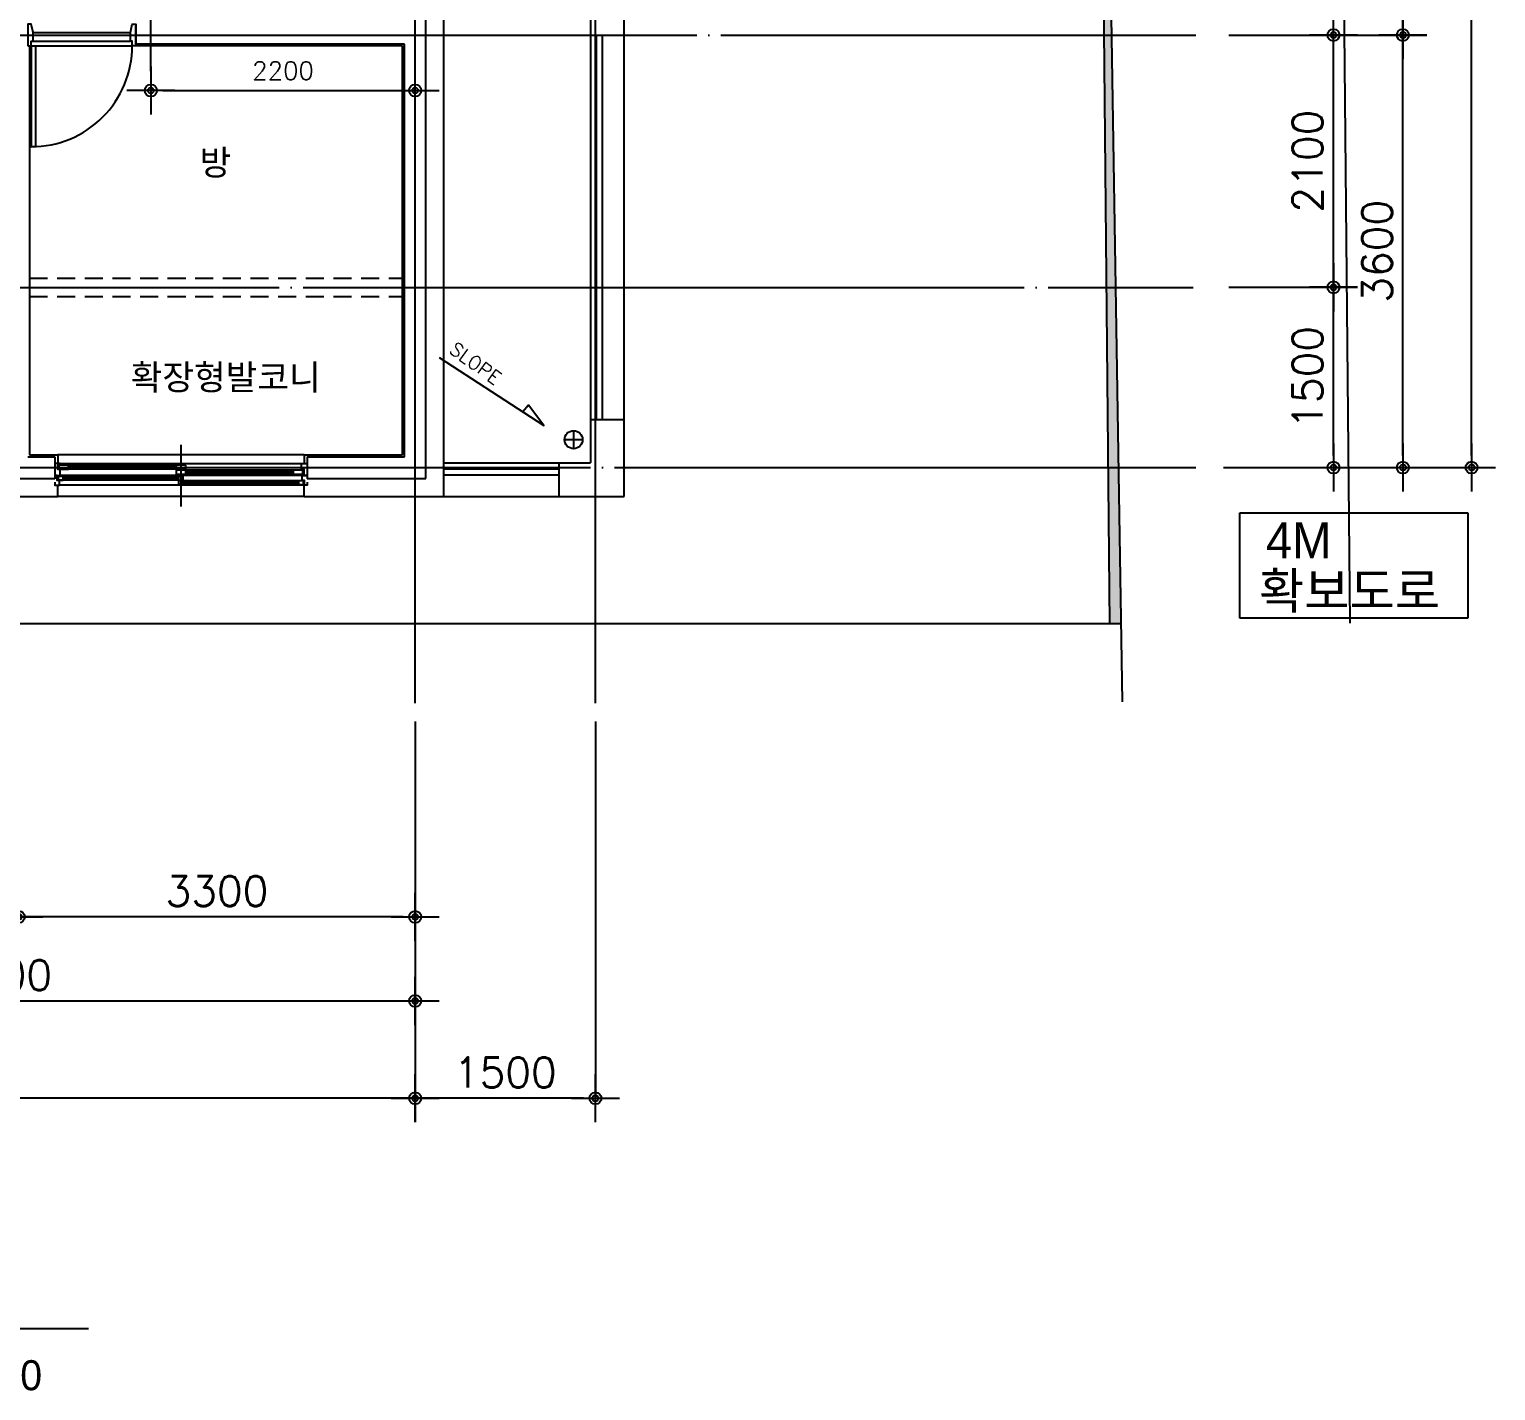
# Model space of a CAD drawing. Header units: millimetres. Extents: x 5537433 to 5830173, y -900794 to -778623.
# Drawn here: x 5679910 to 5692115, y -830838 to -819507 of the extents above; entities that cross this region are included whole.
import ezdxf
from ezdxf.enums import TextEntityAlignment as Align

# ---------------------------------------------------------------- set-up
doc = ezdxf.new("R2010")
doc.units = ezdxf.units.MM
doc.header["$LTSCALE"] = 100
doc.linetypes.add('CEN', pattern=[62, 60, -1, 0, -1])
doc.linetypes.add('HID', pattern=[2.3, 1.5, -0.8])
doc.layers.get('0').update_dxf_attribs({"linetype": 'CONTINUOUS'})
doc.layers.get('DEFPOINTS').update_dxf_attribs({"linetype": 'CONTINUOUS'})
for name, color, linetype in [('60', 60, 'CONTINUOUS'), ('9', 9, 'CONTINUOUS'), ('CEN', 1, 'CEN'), ('COL', 2, 'CONTINUOUS'), ('DIM', 7, 'CONTINUOUS'), ('ETC', 6, 'CONTINUOUS'), ('FIN', 9, 'CONTINUOUS'), ('HAT', 8, 'CONTINUOUS'), ('WID', 4, 'CONTINUOUS')]:
    doc.layers.add(name, color=color, linetype=linetype)
doc.styles.add('2', font='')
doc.styles.add('GHS', font='ROMANS.shx', dxfattribs={"bigfont": 'GHS.shx'})
doc.styles.add('HGTXT', font='romans.shx', dxfattribs={"bigfont": 'whgtxt.shx'})
doc.styles.get('2').set_extended_font_data('HYtbrB')
doc.dimstyles.get("Standard").update_dxf_attribs({"dimtxt": 0.18, "dimasz": 0.18, "dimexe": 0.18, "dimexo": 0.0625, "dimgap": 0.09, "dimtad": 0, "dimtih": 1, "dimtoh": 1, "dimdec": 4, "dimzin": 0, "dimdsep": 46, "dimtxsty": 'STANDARD', "dimcen": 0.09, "dimadec": 0, "dimazin": 0, "dimtfac": 1, "dimtdec": 4, "dimtofl": 0, "dimtmove": 0, "dimatfit": 3, "dimfxl": 1, "dimtolj": 1, "dimtzin": 0, "dimarcsym": 0})

# ---------------------------------------------------------------- blocks, each defined once
blk = doc.blocks.new('Z_DOT')
at = {"layer": 'DIM', "color": 7}
for p, q in [((0, -2), (0, 2)), ((-2, 0), (2, 0))]:
    blk.add_line(p, q, dxfattribs=at)
for radius in [0.5, 0.25]:
    blk.add_circle((0, 0), radius, dxfattribs=at)
blk = doc.blocks.new('*D87')
at = {"layer": 'DEFPOINTS', "color": 0, "linetype": 'Continuous', "transparency": 16777216}
for p in [(5689593, -819554), (5691343, -819554), (5689593, -823154)]:
    blk.add_point(p, dxfattribs=at)
at = {"layer": 'DIM', "color": 0, "linetype": 'Continuous', "lineweight": -2, "transparency": 16777216}
for p, q in [((5689893, -819554), (5691343, -819554)), ((5691343, -823054), (5691343, -819654)), ((5689893, -823154), (5691343, -823154))]:
    blk.add_line(p, q, dxfattribs=at)
at = {"layer": 'DIM', "color": 0, "linetype": 'Continuous', "lineweight": -2, "transparency": 16777216, "xscale": 100, "yscale": 100, "zscale": 100}
for p, rotation in [((5691343, -819554), 90), ((5691343, -823154), 270)]:
    blk.add_blockref('Z_DOT', p, dxfattribs=dict(at, rotation=rotation))
at = {"layer": 'DIM', "color": 60, "linetype": 'Continuous', "transparency": 16777216, "insert": (5691128, -821354), "char_height": 250, "attachment_point": 5, "rotation": 90, "style": 'GHS'}
blk.add_mtext('\\A1;3600', dxfattribs=at)
blk = doc.blocks.new('*D89')
at = {"layer": 'DEFPOINTS', "color": 0, "linetype": 'Continuous', "transparency": 16777216}
for p in [(5668222, -824967), (5683122, -824967), (5668222, -828404)]:
    blk.add_point(p, dxfattribs=at)
at = {"layer": 'DIM', "color": 0, "linetype": 'Continuous', "lineweight": -2, "transparency": 16777216}
for p, q in [((5668222, -825267), (5668222, -828404)), ((5683122, -825267), (5683122, -828404)), ((5683022, -828404), (5668322, -828404))]:
    blk.add_line(p, q, dxfattribs=at)
at = {"layer": 'DIM', "color": 0, "linetype": 'Continuous', "lineweight": -2, "transparency": 16777216, "xscale": 100, "yscale": 100, "zscale": 100, "rotation": 180}
blk.add_blockref('Z_DOT', (5668222, -828404), dxfattribs=at)
at = {"layer": 'DIM', "color": 0, "linetype": 'Continuous', "lineweight": -2, "transparency": 16777216, "xscale": 100, "yscale": 100, "zscale": 100}
blk.add_blockref('Z_DOT', (5683122, -828404), dxfattribs=at)
at = {"layer": 'DIM', "color": 60, "linetype": 'Continuous', "transparency": 16777216, "insert": (5675672, -828189), "char_height": 250, "attachment_point": 5, "style": 'GHS'}
blk.add_mtext('\\A1;14900', dxfattribs=at)
blk = doc.blocks.new('*D94')
at = {"layer": 'DEFPOINTS', "color": 0, "linetype": 'Continuous', "transparency": 16777216}
for p in [(5689550, -813554), (5691915, -813554), (5689550, -823154)]:
    blk.add_point(p, dxfattribs=at)
at = {"layer": 'DIM', "color": 0, "linetype": 'Continuous', "lineweight": -2, "transparency": 16777216}
for p, q in [((5689850, -813554), (5691915, -813554)), ((5691915, -823054), (5691915, -813654)), ((5689850, -823154), (5691915, -823154))]:
    blk.add_line(p, q, dxfattribs=at)
at = {"layer": 'DIM', "color": 0, "linetype": 'Continuous', "lineweight": -2, "transparency": 16777216, "xscale": 100, "yscale": 100, "zscale": 100}
for p, rotation in [((5691915, -813554), 90), ((5691915, -823154), 270)]:
    blk.add_blockref('Z_DOT', p, dxfattribs=dict(at, rotation=rotation))
at = {"layer": 'DIM', "color": 60, "linetype": 'Continuous', "transparency": 16777216, "insert": (5691700, -818354), "char_height": 250, "attachment_point": 5, "rotation": 90, "style": 'GHS'}
blk.add_mtext('\\A1;9600', dxfattribs=at)
blk = doc.blocks.new('*D96')
at = {"layer": 'DEFPOINTS', "color": 0, "linetype": 'Continuous', "transparency": 16777216}
for p in [(5676222, -825033), (5683122, -825033), (5683122, -827594)]:
    blk.add_point(p, dxfattribs=at)
at = {"layer": 'DIM', "color": 0, "linetype": 'Continuous', "lineweight": -2, "transparency": 16777216}
for p, q in [((5676222, -825333), (5676222, -827594)), ((5683122, -825333), (5683122, -827594)), ((5676322, -827594), (5683022, -827594))]:
    blk.add_line(p, q, dxfattribs=at)
at = {"layer": 'DIM', "color": 0, "linetype": 'Continuous', "lineweight": -2, "transparency": 16777216, "xscale": 100, "yscale": 100, "zscale": 100, "rotation": 180}
blk.add_blockref('Z_DOT', (5676222, -827594), dxfattribs=at)
at = {"layer": 'DIM', "color": 0, "linetype": 'Continuous', "lineweight": -2, "transparency": 16777216, "xscale": 100, "yscale": 100, "zscale": 100}
blk.add_blockref('Z_DOT', (5683122, -827594), dxfattribs=at)
at = {"layer": 'DIM', "color": 60, "linetype": 'Continuous', "transparency": 16777216, "insert": (5679672, -827379), "char_height": 250, "attachment_point": 5, "style": 'GHS'}
blk.add_mtext('\\A1;6900', dxfattribs=at)
blk = doc.blocks.new('*D97')
at = {"layer": 'DEFPOINTS', "color": 0, "linetype": 'Continuous', "transparency": 16777216}
for p in [(5676222, -824967), (5679822, -824967), (5676222, -826894)]:
    blk.add_point(p, dxfattribs=at)
at = {"layer": 'DIM', "color": 0, "linetype": 'Continuous', "lineweight": -2, "transparency": 16777216}
for p, q in [((5676222, -825267), (5676222, -826894)), ((5679822, -825267), (5679822, -826894)), ((5679722, -826894), (5676322, -826894))]:
    blk.add_line(p, q, dxfattribs=at)
at = {"layer": 'DIM', "color": 0, "linetype": 'Continuous', "lineweight": -2, "transparency": 16777216, "xscale": 100, "yscale": 100, "zscale": 100, "rotation": 180}
blk.add_blockref('Z_DOT', (5676222, -826894), dxfattribs=at)
at = {"layer": 'DIM', "color": 0, "linetype": 'Continuous', "lineweight": -2, "transparency": 16777216, "xscale": 100, "yscale": 100, "zscale": 100}
blk.add_blockref('Z_DOT', (5679822, -826894), dxfattribs=at)
at = {"layer": 'DIM', "color": 60, "linetype": 'Continuous', "transparency": 16777216, "insert": (5678022, -826679), "char_height": 250, "attachment_point": 5, "style": 'GHS'}
blk.add_mtext('\\A1;3600', dxfattribs=at)
blk = doc.blocks.new('*D98')
at = {"layer": 'DEFPOINTS', "color": 0, "linetype": 'Continuous', "transparency": 16777216}
for p in [(5679822, -824967), (5683122, -824967), (5679822, -826894)]:
    blk.add_point(p, dxfattribs=at)
at = {"layer": 'DIM', "color": 0, "linetype": 'Continuous', "lineweight": -2, "transparency": 16777216}
for p, q in [((5679822, -825267), (5679822, -826894)), ((5683122, -825267), (5683122, -826894)), ((5683022, -826894), (5679922, -826894))]:
    blk.add_line(p, q, dxfattribs=at)
at = {"layer": 'DIM', "color": 0, "linetype": 'Continuous', "lineweight": -2, "transparency": 16777216, "xscale": 100, "yscale": 100, "zscale": 100, "rotation": 180}
blk.add_blockref('Z_DOT', (5679822, -826894), dxfattribs=at)
at = {"layer": 'DIM', "color": 0, "linetype": 'Continuous', "lineweight": -2, "transparency": 16777216, "xscale": 100, "yscale": 100, "zscale": 100}
blk.add_blockref('Z_DOT', (5683122, -826894), dxfattribs=at)
at = {"layer": 'DIM', "color": 60, "linetype": 'Continuous', "transparency": 16777216, "insert": (5681472, -826679), "char_height": 250, "attachment_point": 5, "style": 'GHS'}
blk.add_mtext('\\A1;3300', dxfattribs=at)
blk = doc.blocks.new('*D104')
at = {"layer": 'DEFPOINTS', "color": 0, "linetype": 'Continuous', "transparency": 16777216}
for p in [(5683122, -824967), (5684622, -824967), (5683122, -828404)]:
    blk.add_point(p, dxfattribs=at)
at = {"layer": 'DIM', "color": 0, "linetype": 'Continuous', "lineweight": -2, "transparency": 16777216}
for p, q in [((5683122, -825267), (5683122, -828404)), ((5684622, -825267), (5684622, -828404)), ((5684522, -828404), (5683222, -828404))]:
    blk.add_line(p, q, dxfattribs=at)
at = {"layer": 'DIM', "color": 0, "linetype": 'Continuous', "lineweight": -2, "transparency": 16777216, "xscale": 100, "yscale": 100, "zscale": 100, "rotation": 180}
blk.add_blockref('Z_DOT', (5683122, -828404), dxfattribs=at)
at = {"layer": 'DIM', "color": 0, "linetype": 'Continuous', "lineweight": -2, "transparency": 16777216, "xscale": 100, "yscale": 100, "zscale": 100}
blk.add_blockref('Z_DOT', (5684622, -828404), dxfattribs=at)
at = {"layer": 'DIM', "color": 60, "linetype": 'Continuous', "transparency": 16777216, "insert": (5683872, -828189), "char_height": 250, "attachment_point": 5, "style": 'GHS'}
blk.add_mtext('\\A1;1500', dxfattribs=at)
blk = doc.blocks.new('*D107')
at = {"layer": 'DEFPOINTS', "color": 0, "linetype": 'Continuous', "transparency": 16777216}
for p in [(5689593, -818054), (5691343, -818054), (5689593, -819554)]:
    blk.add_point(p, dxfattribs=at)
at = {"layer": 'DIM', "color": 0, "linetype": 'Continuous', "lineweight": -2, "transparency": 16777216}
for p, q in [((5689893, -818054), (5691343, -818054)), ((5691343, -819454), (5691343, -818154)), ((5689893, -819554), (5691343, -819554))]:
    blk.add_line(p, q, dxfattribs=at)
at = {"layer": 'DIM', "color": 0, "linetype": 'Continuous', "lineweight": -2, "transparency": 16777216, "xscale": 100, "yscale": 100, "zscale": 100}
for p, rotation in [((5691343, -818054), 90), ((5691343, -819554), 270)]:
    blk.add_blockref('Z_DOT', p, dxfattribs=dict(at, rotation=rotation))
at = {"layer": 'DIM', "color": 60, "linetype": 'Continuous', "transparency": 16777216, "insert": (5691128, -818804), "char_height": 250, "attachment_point": 5, "rotation": 90, "style": 'GHS'}
blk.add_mtext('\\A1;1500', dxfattribs=at)
blk = doc.blocks.new('*D108')
at = {"layer": 'DEFPOINTS', "color": 0, "linetype": 'Continuous', "transparency": 16777216}
for p in [(5689593, -821654), (5690765, -821654), (5689593, -823154)]:
    blk.add_point(p, dxfattribs=at)
at = {"layer": 'DIM', "color": 0, "linetype": 'Continuous', "lineweight": -2, "transparency": 16777216}
for p, q in [((5689893, -821654), (5690765, -821654)), ((5690765, -823054), (5690765, -821754)), ((5689893, -823154), (5690765, -823154))]:
    blk.add_line(p, q, dxfattribs=at)
at = {"layer": 'DIM', "color": 0, "linetype": 'Continuous', "lineweight": -2, "transparency": 16777216, "xscale": 100, "yscale": 100, "zscale": 100}
for p, rotation in [((5690765, -821654), 90), ((5690765, -823154), 270)]:
    blk.add_blockref('Z_DOT', p, dxfattribs=dict(at, rotation=rotation))
at = {"layer": 'DIM', "color": 60, "linetype": 'Continuous', "transparency": 16777216, "insert": (5690550, -822404), "char_height": 250, "attachment_point": 5, "rotation": 90, "style": 'GHS'}
blk.add_mtext('\\A1;1500', dxfattribs=at)
blk = doc.blocks.new('*D109')
at = {"layer": 'DEFPOINTS', "color": 0, "linetype": 'Continuous', "transparency": 16777216}
for p in [(5689593, -819554), (5690765, -819554), (5689593, -821654)]:
    blk.add_point(p, dxfattribs=at)
at = {"layer": 'DIM', "color": 0, "linetype": 'Continuous', "lineweight": -2, "transparency": 16777216}
for p, q in [((5689893, -819554), (5690765, -819554)), ((5690765, -821554), (5690765, -819654)), ((5689893, -821654), (5690765, -821654))]:
    blk.add_line(p, q, dxfattribs=at)
at = {"layer": 'DIM', "color": 0, "linetype": 'Continuous', "lineweight": -2, "transparency": 16777216, "xscale": 100, "yscale": 100, "zscale": 100}
for p, rotation in [((5690765, -819554), 90), ((5690765, -821654), 270)]:
    blk.add_blockref('Z_DOT', p, dxfattribs=dict(at, rotation=rotation))
at = {"layer": 'DIM', "color": 60, "linetype": 'Continuous', "transparency": 16777216, "insert": (5690550, -820604), "char_height": 250, "attachment_point": 5, "rotation": 90, "style": 'GHS'}
blk.add_mtext('\\A1;2100', dxfattribs=at)
blk = doc.blocks.new('*D307')
at = {"layer": 'DEFPOINTS', "color": 0, "linetype": 'Continuous', "transparency": 16777216}
for p in [(5680922, -820016), (5683122, -820016), (5683122, -820016)]:
    blk.add_point(p, dxfattribs=at)
at = {"layer": 'DIM', "color": 0, "linetype": 'Continuous', "lineweight": -2, "transparency": 16777216}
blk.add_line((5681022, -820016), (5683022, -820016), dxfattribs=at)
at = {"layer": 'DIM', "color": 0, "linetype": 'Continuous', "lineweight": -2, "transparency": 16777216, "xscale": 100, "yscale": 100, "zscale": 100, "rotation": 180}
blk.add_blockref('Z_DOT', (5680922, -820016), dxfattribs=at)
at = {"layer": 'DIM', "color": 0, "linetype": 'Continuous', "lineweight": -2, "transparency": 16777216, "xscale": 100, "yscale": 100, "zscale": 100}
blk.add_blockref('Z_DOT', (5683122, -820016), dxfattribs=at)
at = {"layer": 'DIM', "color": 60, "linetype": 'Continuous', "transparency": 16777216, "insert": (5682022, -819851), "char_height": 150, "attachment_point": 5, "style": 'GHS'}
blk.add_mtext('\\A1;2200', dxfattribs=at)

msp = doc.modelspace()

# ---------------------------------------------------------------- hatches: boundary and pattern name
at = {"layer": 'HAT'}
h = msp.add_hatch(dxfattribs=at)
h.set_pattern_fill('DOTS,N', color=256, scale=50, angle=-95.2671, style=0)
h.set_pattern_definition([(264.7328958, (6764888.764, 4816268.985), (75.3965761, -46.8064589), [0, -79.375])])
h.paths.add_polyline_path([(5688807.5, -812764.6), (5688995.8, -824454.1), (5688903, -824454.1), (5688794.7, -812939.6), (5677973.8, -812878.6), (5677871.1, -812703)])

# ---------------------------------------------------------------- linework, layer by layer
for p, q in [((5688807.5, -812764.6), (5689006.3, -825105.4)), ((5688995.8, -824454.1), (5666934.3, -824454.1))]:
    msp.add_line(p, q)
at = {"layer": '9', "linetype": 'Continuous'}
msp.add_line((5688903, -824454.1), (5688794.7, -812939.6), dxfattribs=at)
at = {"layer": '9'}
for p, q in [((5684514.9, -822922.1), (5684364.9, -822922.1)), ((5684439.9, -822847.1), (5684439.9, -822997.1))]:
    msp.add_line(p, q, dxfattribs=at)
msp.add_circle((5684439.9, -822922.1), 75, dxfattribs=at)
at = {"layer": 'CEN'}
for p, q in [((5683121.7, -825114.1), (5683121.7, -809327.4)), ((5684621.7, -825114.1), (5684621.7, -809327.4)), ((5690903, -824448.9), (5690793.1, -812759.3)), ((5680921.7, -819856.2), (5680921.7, -817809.7)), ((5679465.9, -819554.1), (5689618.9, -819554.1)), ((5675989.7, -821654.1), (5689596.4, -821654.1)), ((5666180.8, -823154.1), (5689618.9, -823154.1))]:
    msp.add_line(p, q, dxfattribs=at)
at = {"layer": 'COL'}
for p, q in [((5683211.7, -823244.1), (5683211.7, -819104.1)), ((5680796.7, -819629.1), (5680796.7, -819479.1)), ((5683031.7, -819629.1), (5680796.7, -819629.1)), ((5683031.7, -823064.1), (5683031.7, -819629.1)), ((5679896.7, -823064.1), (5680121.7, -823064.1)), ((5680121.7, -823064.1), (5680121.7, -823244.1)), ((5682221.7, -823064.1), (5683031.7, -823064.1)), ((5682221.7, -823064.1), (5682221.7, -823244.1)), ((5679321.7, -823244.1), (5680121.7, -823244.1)), ((5682221.7, -823244.1), (5683211.7, -823244.1)), ((5672655.1, -830319.7), (5680403.4, -830319.7))]:
    msp.add_line(p, q, dxfattribs=at)
at = {"layer": 'DIM'}
msp.add_lwpolyline([(5683320.3, -822237.3), (5684193.5, -822804.5), (5684065.4, -822634.2), (5684017.3, -822689.8)], dxfattribs=at)
at = {"layer": 'ETC'}
for p, q in [((5684861.7, -823394.1), (5684861.7, -814114.1)), ((5684581.7, -814394.1), (5684581.7, -823114.1)), ((5684581.7, -819554.1), (5684861.7, -819554.1)), ((5684581.7, -822754.1), (5684861.7, -822754.1)), ((5683361.7, -823114.1), (5684581.7, -823114.1)), ((5684321.7, -823394.1), (5684321.7, -823114.1)), ((5683361.7, -823394.1), (5684861.7, -823394.1))]:
    msp.add_line(p, q, dxfattribs=at)
at = {"layer": 'ETC', "color": 8}
for p, q in [((5689986.8, -824408.9), (5689986.8, -823531.5)), ((5689986.8, -823531.5), (5691884, -823531.5)), ((5691884, -823531.5), (5691884, -824408.9)), ((5691884, -824408.9), (5689986.8, -824408.9))]:
    msp.add_line(p, q, dxfattribs=at)
at = {"layer": 'FIN'}
for p, q in [((5683361.7, -823394.1), (5683361.7, -819079.1)), ((5679896.7, -819644.1), (5679911.7, -819644.1)), ((5679911.7, -819644.1), (5679911.7, -823049.1)), ((5683016.7, -819644.1), (5680796.7, -819644.1)), ((5683016.7, -823049.1), (5683016.7, -819644.1)), ((5679911.7, -823049.1), (5680146.7, -823049.1)), ((5680146.7, -823049.1), (5680146.7, -823121.6)), ((5682196.7, -823049.1), (5682196.7, -823121.6)), ((5682196.7, -823049.1), (5683016.7, -823049.1)), ((5680146.7, -823394.1), (5680146.7, -823301.6)), ((5682196.7, -823394.1), (5682196.7, -823301.6)), ((5679296.7, -823394.1), (5680146.7, -823394.1)), ((5682196.7, -823394.1), (5683361.7, -823394.1))]:
    msp.add_line(p, q, dxfattribs=at)
at = {"layer": 'FIN', "linetype": 'HID'}
for p, q in [((5679911.7, -821579.1), (5683016.7, -821579.1)), ((5679911.7, -821729.1), (5683016.7, -821729.1))]:
    msp.add_line(p, q, dxfattribs=at)
at = {"layer": 'HAT'}
for p, q in [((5684631.7, -822754.1), (5684631.7, -819554.1)), ((5684681.7, -822754.1), (5684681.7, -819554.1)), ((5683361.7, -823164.1), (5684321.7, -823164.1)), ((5683361.7, -823214.1), (5684321.7, -823214.1))]:
    msp.add_line(p, q, dxfattribs=at)
at = {"layer": 'WID'}
for p, q in [((5679941.7, -819534.1), (5680751.7, -819534.1)), ((5679926.7, -819644.1), (5680766.7, -819644.1)), ((5679941.7, -819604.1), (5680751.7, -819604.1)), ((5682196.7, -823049.1), (5680146.7, -823049.1)), ((5681171.7, -822964.1), (5681171.7, -823479.1)), ((5680166.7, -823121.6), (5682176.7, -823121.6)), ((5681131.7, -823133.6), (5680236.7, -823133.6)), ((5681131.7, -823151.6), (5680236.7, -823151.6)), ((5681131.7, -823168.6), (5680236.7, -823168.6)), ((5682106.7, -823174.6), (5681211.7, -823174.6)), ((5682106.7, -823192.6), (5681211.7, -823192.6)), ((5681151.7, -823258.6), (5680151.7, -823258.6)), ((5682201.7, -823301.6), (5680161.7, -823301.6)), ((5682176.7, -823221.6), (5680166.7, -823221.6)), ((5681151.7, -823228.6), (5680191.7, -823228.6)), ((5681151.7, -823239.6), (5680191.7, -823239.6)), ((5681151.7, -823247.6), (5680191.7, -823247.6)), ((5682151.7, -823294.6), (5681151.7, -823294.6)), ((5682151.7, -823264.6), (5681191.7, -823264.6)), ((5682151.7, -823275.6), (5681191.7, -823275.6)), ((5682151.7, -823283.6), (5681191.7, -823283.6)), ((5682106.7, -823209.6), (5681211.7, -823209.6)), ((5682196.7, -823394.1), (5680146.7, -823394.1))]:
    msp.add_line(p, q, dxfattribs=at)
for points in [[(5679896.7, -819644.1), (5679926.7, -819644.1), (5679926.7, -819604.1), (5679941.7, -819604.1), (5679941.7, -819534.1), (5679926.7, -819464.1), (5679896.7, -819464.1)], [(5680796.7, -819644.1), (5680766.7, -819644.1), (5680766.7, -819604.1), (5680751.7, -819604.1), (5680751.7, -819534.1), (5680766.7, -819464.1), (5680796.7, -819464.1)], [(5680121.7, -823221.6), (5680166.7, -823221.6), (5680166.7, -823171.6), (5680146.7, -823171.6), (5680146.7, -823130.6), (5680166.7, -823130.6), (5680166.7, -823121.6), (5680121.7, -823121.6)], [(5680236.7, -823133.6), (5680156.7, -823133.6), (5680156.7, -823168.6), (5680236.7, -823168.6)], [(5681211.7, -823133.6), (5681131.7, -823133.6), (5681131.7, -823168.6), (5681211.7, -823168.6)], [(5681211.7, -823174.6), (5681131.7, -823174.6), (5681131.7, -823209.6), (5681211.7, -823209.6)], [(5682186.7, -823174.6), (5682106.7, -823174.6), (5682106.7, -823209.6), (5682186.7, -823209.6)], [(5682221.7, -823221.6), (5682176.7, -823221.6), (5682176.7, -823212.6), (5682196.7, -823212.6), (5682196.7, -823171.6), (5682176.7, -823171.6), (5682176.7, -823121.6), (5682221.7, -823121.6)], [(5680191.7, -823228.6), (5680151.7, -823228.6), (5680151.7, -823258.6), (5680191.7, -823258.6)], [(5681191.7, -823228.6), (5681151.7, -823228.6), (5681151.7, -823258.6), (5681191.7, -823258.6)], [(5681191.7, -823264.6), (5681151.7, -823264.6), (5681151.7, -823294.6), (5681191.7, -823294.6)], [(5682191.7, -823264.6), (5682151.7, -823264.6), (5682151.7, -823294.6), (5682191.7, -823294.6)]]:
    msp.add_lwpolyline(points, close=True, dxfattribs=at)
msp.add_lwpolyline([(5679926.7, -819644.1), (5679926.7, -820484.1, 0.4142136), (5680766.7, -819644.1, 0.4142136)], format="xyb", dxfattribs=at)
for points in [[(5679926.7, -819644.1), (5679961.7, -819644.1), (5679961.7, -820484.1), (5679926.7, -820484.1)], [(5680121.7, -823276.6), (5680121.7, -823301.6), (5680161.7, -823301.6), (5680161.7, -823261.6), (5680141.7, -823261.6), (5680141.7, -823221.6), (5680121.7, -823221.6), (5680121.7, -823246.6)], [(5682221.7, -823276.6), (5682221.7, -823301.6), (5682201.7, -823301.6), (5682201.7, -823261.6), (5682181.7, -823261.6), (5682181.7, -823221.6), (5682221.7, -823221.6), (5682221.7, -823246.6)]]:
    msp.add_lwpolyline(points, dxfattribs=at)

# ---------------------------------------------------------------- texts
at = {"layer": '60', "style": '2'}
for s, height, p in [('방', 210, (5681328.1, -820720)), ('확장형발코니', 210, (5680754.3, -822507.1)), ('SCALE : 1 / 100', 250, (5677671.6, -830834))]:
    msp.add_text(s, height=height, dxfattribs=at).set_placement(p)
at = {"layer": '60', "style": 'HGTXT'}
msp.add_text('SLOPE ', height=112.5, rotation=324.44957, dxfattribs=at).set_placement((5683622.9, -822354.4), align=Align.CENTER)
at = {"layer": '60', "color": 8, "linetype": 'Continuous', "style": '2'}
for s, p in [('4M ', (5690202.8, -823909.4)), ('확보도로', (5690145.6, -824329.4))]:
    msp.add_text(s, height=300, dxfattribs=at).set_placement(p)

# ---------------------------------------------------------------- dimensions: what is measured, and where the dimension line sits
at = {"layer": 'DIM', "linetype": 'Continuous'}
for base, p1, p2, picture, middle in [((5691915.1, -813554.1), (5689550.5, -823154.1), (5689550.5, -813554.1), '*D94', (5691700.1, -818354.1)), ((5691343.1, -818054.1), (5689593, -819554.1), (5689593, -818054.1), '*D107', (5691128.1, -818804.1)), ((5691343.1, -819554.1), (5689593, -823154.1), (5689593, -819554.1), '*D87', (5691128.1, -821354.1)), ((5690765.4, -819554.1), (5689593, -821654.1), (5689593, -819554.1), '*D109', (5690550.4, -820604.1)), ((5690765.4, -821654.1), (5689593, -823154.1), (5689593, -821654.1), '*D108', (5690550.4, -822404.1))]:
    dim = msp.add_linear_dim(base=base, p1=p1, p2=p2, angle=90, dimstyle='STANDARD', override={"dimscale": 100, "dimtxt": 2.5, "dimasz": 1, "dimexe": 0, "dimexo": 3, "dimgap": 0.9, "dimtad": 1, "dimtih": 0, "dimtoh": 0, "dimdec": 0, "dimzin": 8, "dimtxsty": 'GHS', "dimblk1": 'Z_DOT', "dimblk2": 'Z_DOT', "dimsah": 1, "dimcen": 2.5, "dimclrt": 60, "dimtix": 1, "dimtofl": 1, "dimtmove": 2}, dxfattribs=at)
    dim.commit()
    dim.dimension.update_dxf_attribs({"geometry": picture, "text_midpoint": middle})
dim = msp.add_aligned_dim(p1=(5680921.7, -820015.8), p2=(5683121.7, -820015.8), distance=0, dimstyle='STANDARD', override={"dimscale": 100, "dimtxt": 1.5, "dimasz": 1, "dimexe": 0, "dimexo": 3, "dimgap": 0.9, "dimtad": 1, "dimtih": 0, "dimtoh": 0, "dimdec": 0, "dimzin": 8, "dimtxsty": 'GHS', "dimblk1": 'Z_DOT', "dimblk2": 'Z_DOT', "dimsah": 1, "dimcen": 2.5, "dimse1": 1, "dimse2": 1, "dimclrt": 60, "dimtix": 1, "dimtofl": 1, "dimtmove": 2}, dxfattribs=at)
dim.commit()
dim.dimension.update_dxf_attribs({"geometry": '*D307', "text_midpoint": (5682021.7, -819850.8)})
for base, p1, p2, picture, middle in [((5668221.7, -828404.5), (5683121.7, -824967.2), (5668221.7, -824967.2), '*D89', (5675671.7, -828189.5)), ((5676221.7, -826894.5), (5679821.7, -824967.2), (5676221.7, -824967.2), '*D97', (5678021.7, -826679.5)), ((5683121.7, -827594.5), (5676221.7, -825033), (5683121.7, -825033), '*D96', (5679671.7, -827379.5)), ((5679821.7, -826894.5), (5683121.7, -824967.2), (5679821.7, -824967.2), '*D98', (5681471.7, -826679.5)), ((5683121.7, -828404.5), (5684621.7, -824967.2), (5683121.7, -824967.2), '*D104', (5683871.7, -828189.5))]:
    dim = msp.add_linear_dim(base=base, p1=p1, p2=p2, dimstyle='STANDARD', override={"dimscale": 100, "dimtxt": 2.5, "dimasz": 1, "dimexe": 0, "dimexo": 3, "dimgap": 0.9, "dimtad": 1, "dimtih": 0, "dimtoh": 0, "dimdec": 0, "dimzin": 8, "dimtxsty": 'GHS', "dimblk1": 'Z_DOT', "dimblk2": 'Z_DOT', "dimsah": 1, "dimcen": 2.5, "dimclrt": 60, "dimtix": 1, "dimtofl": 1, "dimtmove": 2}, dxfattribs=at)
    dim.commit()
    dim.dimension.update_dxf_attribs({"geometry": picture, "text_midpoint": middle})

doc.saveas('drawing.dxf')
